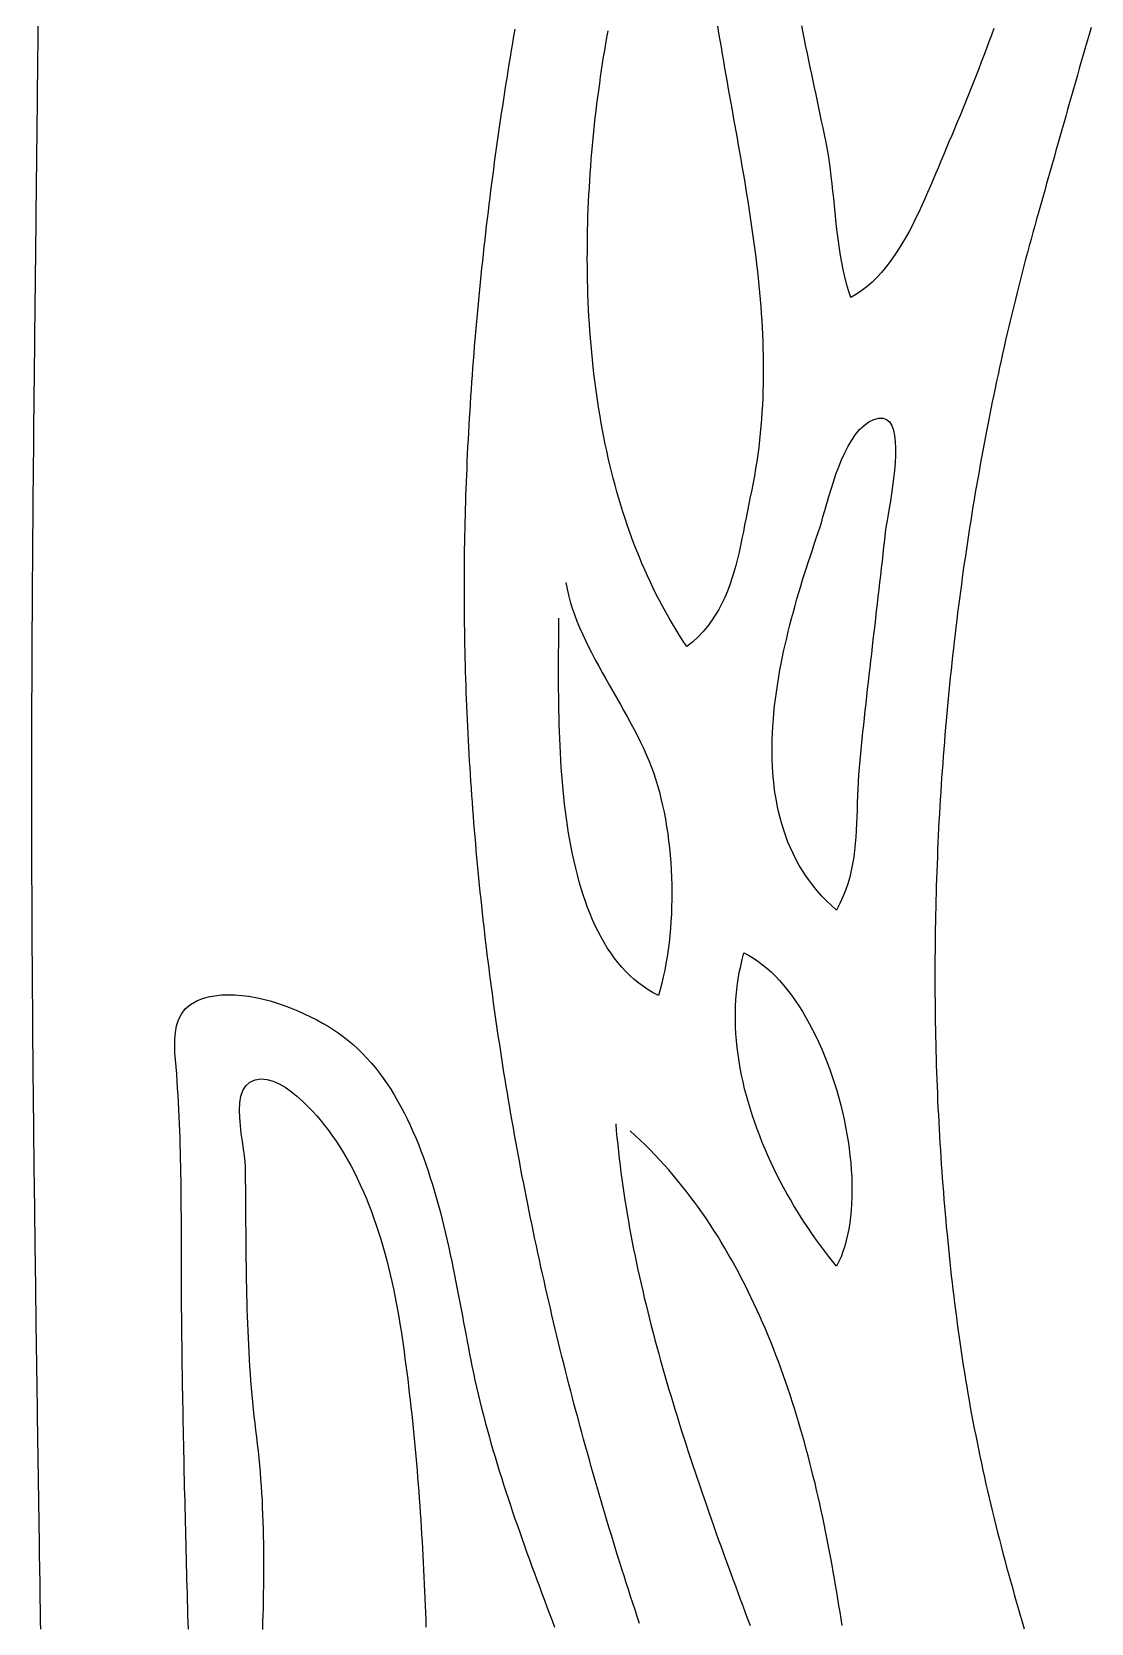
# Model space of a CAD drawing. Header units: millimetres. Extents: x 39 to 1143, y 32 to 1572.
# Drawn here: x 43.5 to 192.3, y 865.9 to 1089.4 of the extents above; entities that cross this region are included whole.
import ezdxf

# ---------------------------------------------------------------- set-up
doc = ezdxf.new("R2010")
doc.units = ezdxf.units.MM
doc.layers.add('0_0_0', color=3, linetype='Continuous')

msp = doc.modelspace()

# ---------------------------------------------------------------- linework, layer by layer
at = {"layer": '0_0_0'}
for points in [[(44.77, 865.1), (44.76, 866.1), (44.74, 867.1), (44.73, 868.1), (44.71, 869.1), (44.7, 870.1), (44.68, 871.1), (44.67, 872.1), (44.65, 873.1), (44.64, 874.1), (44.62, 875.1), (44.61, 876.1), (44.59, 877.1), (44.58, 878.1), (44.56, 879.1), (44.55, 880.09), (44.53, 881.09), (44.52, 882.09), (44.5, 883.09), (44.49, 884.09), (44.47, 885.09), (44.46, 886.09), (44.44, 887.09), (44.43, 888.09), (44.41, 889.09), (44.4, 890.09), (44.38, 891.09), (44.37, 892.09), (44.36, 893.09), (44.34, 894.09), (44.33, 895.09), (44.31, 896.09), (44.3, 897.09), (44.28, 898.09), (44.27, 899.09), (44.25, 900.09), (44.24, 901.09), (44.22, 902.09), (44.21, 903.09), (44.2, 904.09), (44.18, 905.09), (44.17, 906.09), (44.15, 907.09), (44.14, 908.09), (44.13, 909.09), (44.11, 910.09), (44.1, 911.09), (44.08, 912.09), (44.07, 913.08), (44.06, 914.08), (44.04, 915.08), (44.03, 916.08), (44.02, 917.08), (44, 918.08), (43.99, 919.08), (43.98, 920.08), (43.97, 921.08), (43.95, 922.08), (43.94, 923.08), (43.93, 924.08), (43.92, 925.08), (43.9, 926.08), (43.89, 927.08), (43.88, 928.08), (43.87, 929.08), (43.86, 930.08), (43.85, 931.08), (43.83, 932.08), (43.82, 933.08), (43.81, 934.08), (43.8, 935.08), (43.79, 936.08), (43.78, 937.07), (43.77, 938.07), (43.76, 939.07), (43.75, 940.07), (43.74, 941.07), (43.73, 942.07), (43.72, 943.07), (43.71, 944.07), (43.7, 945.07), (43.69, 946.07), (43.68, 947.07), (43.68, 948.07), (43.67, 949.07), (43.66, 950.07), (43.65, 951.07), (43.64, 952.07), (43.64, 953.07), (43.63, 954.07), (43.62, 955.07), (43.61, 956.07), (43.61, 957.07), (43.6, 958.07), (43.6, 959.07), (43.59, 960.06), (43.58, 961.06), (43.58, 962.06), (43.57, 963.06), (43.57, 964.06), (43.56, 965.06), (43.56, 966.06), (43.55, 967.06), (43.55, 968.06), (43.55, 969.06), (43.54, 970.06), (43.54, 971.06), (43.54, 972.06), (43.53, 973.06), (43.53, 974.06), (43.53, 975.06), (43.53, 976.06), (43.52, 977.06), (43.52, 978.06), (43.52, 979.06), (43.52, 980.06), (43.52, 981.06), (43.52, 982.06), (43.52, 983.06), (43.52, 984.06), (43.52, 985.07), (43.52, 986.07), (43.52, 987.07), (43.52, 988.07), (43.53, 989.07), (43.53, 990.07), (43.53, 991.07), (43.53, 992.07), (43.53, 993.07), (43.54, 994.08), (43.54, 995.08), (43.54, 996.08), (43.55, 997.08), (43.55, 998.08), (43.56, 999.08), (43.56, 1000.08), (43.56, 1001.08), (43.57, 1002.08), (43.57, 1003.09), (43.58, 1004.09), (43.58, 1005.09), (43.59, 1006.09), (43.6, 1007.09), (43.6, 1008.09), (43.61, 1009.09), (43.61, 1010.09), (43.62, 1011.1), (43.63, 1012.1), (43.63, 1013.1), (43.64, 1014.1), (43.65, 1015.1), (43.66, 1016.1), (43.66, 1017.1), (43.67, 1018.1), (43.68, 1019.1), (43.69, 1020.11), (43.7, 1021.11), (43.7, 1022.11), (43.71, 1023.11), (43.72, 1024.11), (43.73, 1025.11), (43.74, 1026.11), (43.75, 1027.11), (43.76, 1028.11), (43.77, 1029.12), (43.78, 1030.12), (43.79, 1031.12), (43.79, 1032.12), (43.8, 1033.12), (43.81, 1034.12), (43.82, 1035.12), (43.83, 1036.12), (43.84, 1037.12), (43.85, 1038.13), (43.87, 1039.13), (43.88, 1040.13), (43.89, 1041.13), (43.9, 1042.13), (43.91, 1043.13), (43.92, 1044.13), (43.93, 1045.13), (43.94, 1046.13), (43.95, 1047.13), (43.96, 1048.14), (43.97, 1049.14), (43.98, 1050.14), (43.99, 1051.14), (44, 1052.14), (44.02, 1053.14), (44.03, 1054.14), (44.04, 1055.14), (44.05, 1056.14), (44.06, 1057.14), (44.07, 1058.14), (44.08, 1059.15), (44.09, 1060.15), (44.11, 1061.15), (44.12, 1062.15), (44.13, 1063.15), (44.14, 1064.15), (44.15, 1065.15), (44.16, 1066.15), (44.17, 1067.15), (44.18, 1068.15), (44.2, 1069.15), (44.21, 1070.15), (44.22, 1071.15), (44.23, 1072.16), (44.24, 1073.16), (44.25, 1074.16), (44.26, 1075.16), (44.27, 1076.16), (44.28, 1077.16), (44.3, 1078.16), (44.31, 1079.16), (44.32, 1080.16), (44.33, 1081.16), (44.34, 1082.16), (44.35, 1083.16), (44.36, 1084.16), (44.37, 1085.16), (44.38, 1086.16), (44.39, 1087.16), (44.4, 1088.16), (44.41, 1089.16), (44.42, 1090.16)], [(128.86, 865.91), (128.54, 866.86), (128.23, 867.81), (127.92, 868.76), (127.61, 869.71), (127.3, 870.66), (126.99, 871.62), (126.69, 872.57), (126.38, 873.53), (126.08, 874.48), (125.78, 875.44), (125.49, 876.39), (125.19, 877.35), (124.9, 878.31), (124.61, 879.27), (124.32, 880.22), (124.03, 881.18), (123.75, 882.14), (123.46, 883.1), (123.18, 884.06), (122.9, 885.02), (122.63, 885.99), (122.35, 886.95), (122.08, 887.91), (121.81, 888.87), (121.54, 889.84), (121.27, 890.8), (121, 891.76), (120.74, 892.73), (120.48, 893.69), (120.22, 894.66), (119.96, 895.62), (119.7, 896.59), (119.45, 897.56), (119.2, 898.52), (118.95, 899.49), (118.7, 900.46), (118.46, 901.43), (118.21, 902.4), (117.97, 903.37), (117.73, 904.33), (117.49, 905.3), (117.26, 906.27), (117.02, 907.24), (116.79, 908.21), (116.56, 909.18), (116.34, 910.16), (116.11, 911.13), (115.89, 912.1), (115.67, 913.07), (115.45, 914.04), (115.23, 915.01), (115.01, 915.99), (114.8, 916.96), (114.59, 917.93), (114.38, 918.9), (114.17, 919.88), (113.97, 920.85), (113.76, 921.82), (113.56, 922.8), (113.36, 923.77), (113.17, 924.75), (112.97, 925.72), (112.78, 926.69), (112.59, 927.67), (112.4, 928.64), (112.21, 929.62), (112.03, 930.59), (111.85, 931.57), (111.67, 932.54), (111.49, 933.52), (111.31, 934.49), (111.14, 935.47), (110.97, 936.44), (110.8, 937.42), (110.63, 938.39), (110.47, 939.37), (110.3, 940.34), (110.14, 941.32), (109.98, 942.29), (109.82, 943.27), (109.67, 944.25), (109.52, 945.22), (109.37, 946.2), (109.22, 947.17), (109.07, 948.15), (108.93, 949.12), (108.78, 950.1), (108.64, 951.07), (108.51, 952.05), (108.37, 953.02), (108.24, 953.99), (108.11, 954.97), (107.98, 955.94), (107.85, 956.92), (107.73, 957.89), (107.6, 958.87), (107.48, 959.84), (107.36, 960.81), (107.25, 961.79), (107.13, 962.76), (107.02, 963.73), (106.91, 964.71), (106.8, 965.68), (106.7, 966.65), (106.6, 967.62), (106.5, 968.59), (106.4, 969.57), (106.3, 970.54), (106.21, 971.51), (106.11, 972.48), (106.02, 973.45), (105.94, 974.42), (105.85, 975.39), (105.77, 976.36), (105.69, 977.33), (105.61, 978.3), (105.53, 979.27), (105.46, 980.24), (105.38, 981.21), (105.31, 982.17), (105.25, 983.14), (105.18, 984.11), (105.12, 985.08), (105.06, 986.04), (105, 987.01), (104.94, 987.97), (104.89, 988.94), (104.83, 989.9), (104.78, 990.87), (104.74, 991.83), (104.69, 992.8), (104.65, 993.76), (104.61, 994.72), (104.57, 995.68), (104.53, 996.64), (104.5, 997.61), (104.47, 998.57), (104.44, 999.53), (104.41, 1000.49), (104.39, 1001.45), (104.36, 1002.4), (104.34, 1003.36), (104.32, 1004.32), (104.31, 1005.28), (104.3, 1006.23), (104.28, 1007.19), (104.28, 1008.14), (104.27, 1009.1), (104.27, 1010.05), (104.26, 1011.01), (104.26, 1011.96), (104.27, 1012.91), (104.27, 1013.86), (104.28, 1014.81), (104.29, 1015.76), (104.3, 1016.71), (104.32, 1017.66), (104.33, 1018.61), (104.35, 1019.56), (104.37, 1020.51), (104.4, 1021.45), (104.42, 1022.4), (104.45, 1023.34), (104.48, 1024.29), (104.51, 1025.23), (104.55, 1026.17), (104.59, 1027.12), (104.63, 1028.06), (104.67, 1029.07), (104.72, 1030.08), (104.77, 1031.1), (104.82, 1032.11), (104.88, 1033.12), (104.94, 1034.13), (104.99, 1035.14), (105.06, 1036.14), (105.12, 1037.15), (105.19, 1038.16), (105.25, 1039.16), (105.32, 1040.17), (105.39, 1041.17), (105.47, 1042.18), (105.55, 1043.18), (105.62, 1044.19), (105.7, 1045.19), (105.79, 1046.19), (105.87, 1047.19), (105.96, 1048.19), (106.05, 1049.19), (106.14, 1050.19), (106.23, 1051.19), (106.33, 1052.19), (106.42, 1053.19), (106.52, 1054.18), (106.62, 1055.18), (106.73, 1056.17), (106.83, 1057.17), (106.94, 1058.16), (107.05, 1059.16), (107.16, 1060.15), (107.27, 1061.15), (107.39, 1062.14), (107.51, 1063.13), (107.63, 1064.12), (107.75, 1065.11), (107.87, 1066.1), (107.99, 1067.09), (108.12, 1068.08), (108.25, 1069.07), (108.38, 1070.06), (108.51, 1071.05), (108.65, 1072.03), (108.78, 1073.02), (108.92, 1074.01), (109.06, 1074.99), (109.2, 1075.98), (109.35, 1076.97), (109.49, 1077.95), (109.64, 1078.93), (109.79, 1079.92), (109.94, 1080.9), (110.09, 1081.88), (110.25, 1082.87), (110.4, 1083.85), (110.56, 1084.83), (110.72, 1085.81), (110.88, 1086.79), (111.05, 1087.77), (111.21, 1088.75), (111.38, 1089.73)], [(139.81, 1090.15), (139.97, 1089.17), (140.13, 1088.19), (140.3, 1087.2), (140.46, 1086.22), (140.63, 1085.24), (140.8, 1084.25), (140.97, 1083.27), (141.15, 1082.29), (141.32, 1081.31), (141.5, 1080.32), (141.67, 1079.34), (141.85, 1078.36), (142.02, 1077.38), (142.2, 1076.39), (142.38, 1075.41), (142.55, 1074.43), (142.73, 1073.45), (142.9, 1072.46), (143.07, 1071.48), (143.24, 1070.5), (143.41, 1069.51), (143.58, 1068.53), (143.74, 1067.55), (143.9, 1066.57), (144.06, 1065.58), (144.21, 1064.6), (144.36, 1063.62), (144.51, 1062.63), (144.65, 1061.65), (144.79, 1060.66), (144.92, 1059.68), (145.05, 1058.7), (145.18, 1057.71), (145.3, 1056.73), (145.41, 1055.74), (145.51, 1054.76), (145.61, 1053.77), (145.71, 1052.79), (145.8, 1051.8), (145.88, 1050.81), (145.95, 1049.83), (146.01, 1048.84), (146.07, 1047.85), (146.12, 1046.87), (146.16, 1045.88), (146.19, 1044.89), (146.22, 1043.9), (146.23, 1042.92), (146.23, 1041.93), (146.23, 1040.94), (146.22, 1039.95), (146.19, 1038.96), (146.15, 1037.97), (146.11, 1036.98), (146.05, 1035.99), (145.98, 1034.99), (145.9, 1034), (145.81, 1033.01), (145.71, 1032.02), (145.59, 1031.02), (145.46, 1030.03), (145.32, 1029.04), (145.16, 1028.04), (145, 1027.05), (144.81, 1026.05), (144.62, 1025.05), (144.41, 1024.06), (144.2, 1023.08), (144, 1022.11), (143.81, 1021.13), (143.62, 1020.16), (143.44, 1019.19), (143.24, 1018.23), (143.04, 1017.27), (142.84, 1016.32), (142.61, 1015.37), (142.38, 1014.44), (142.12, 1013.52), (141.84, 1012.6), (141.53, 1011.71), (141.19, 1010.82), (140.83, 1009.96), (140.42, 1009.1), (139.98, 1008.27), (139.5, 1007.46), (138.97, 1006.67), (138.39, 1005.9), (137.76, 1005.15), (137.07, 1004.43), (136.33, 1003.73), (135.52, 1003.06), (135, 1003.84), (134.49, 1004.63), (133.99, 1005.43), (133.5, 1006.24), (133.02, 1007.05), (132.55, 1007.88), (132.09, 1008.71), (131.65, 1009.55), (131.21, 1010.39), (130.79, 1011.24), (130.38, 1012.1), (129.98, 1012.97), (129.58, 1013.84), (129.2, 1014.72), (128.83, 1015.61), (128.47, 1016.5), (128.12, 1017.4), (127.79, 1018.3), (127.46, 1019.21), (127.14, 1020.13), (126.83, 1021.05), (126.53, 1021.97), (126.24, 1022.91), (125.96, 1023.84), (125.69, 1024.78), (125.43, 1025.73), (125.17, 1026.68), (124.93, 1027.63), (124.7, 1028.59), (124.47, 1029.55), (124.26, 1030.52), (124.05, 1031.49), (123.85, 1032.46), (123.67, 1033.44), (123.49, 1034.42), (123.31, 1035.4), (123.15, 1036.39), (123, 1037.38), (122.85, 1038.37), (122.71, 1039.36), (122.58, 1040.36), (122.46, 1041.35), (122.35, 1042.35), (122.24, 1043.35), (122.14, 1044.36), (122.05, 1045.36), (121.97, 1046.37), (121.89, 1047.37), (121.82, 1048.38), (121.76, 1049.39), (121.71, 1050.4), (121.66, 1051.41), (121.62, 1052.42), (121.59, 1053.43), (121.56, 1054.44), (121.54, 1055.45), (121.53, 1056.46), (121.52, 1057.47), (121.53, 1058.48), (121.53, 1059.49), (121.55, 1060.49), (121.57, 1061.5), (121.59, 1062.5), (121.62, 1063.51), (121.66, 1064.51), (121.7, 1065.51), (121.75, 1066.51), (121.81, 1067.5), (121.87, 1068.5), (121.94, 1069.49), (122.01, 1070.48), (122.08, 1071.47), (122.17, 1072.45), (122.25, 1073.43), (122.35, 1074.41), (122.44, 1075.38), (122.55, 1076.35), (122.65, 1077.32), (122.77, 1078.28), (122.88, 1079.24), (123, 1080.2), (123.13, 1081.15), (123.26, 1082.1), (123.39, 1083.04), (123.53, 1083.98), (123.67, 1084.91), (123.82, 1085.84), (123.97, 1086.76), (124.12, 1087.68), (124.28, 1088.59), (124.44, 1089.49)], [(178.6, 1089.85), (178.26, 1088.9), (177.91, 1087.96), (177.56, 1087.01), (177.21, 1086.06), (176.85, 1085.12), (176.49, 1084.18), (176.12, 1083.24), (175.75, 1082.3), (175.38, 1081.36), (175, 1080.42), (174.63, 1079.49), (174.25, 1078.55), (173.86, 1077.62), (173.48, 1076.69), (173.09, 1075.76), (172.7, 1074.83), (172.31, 1073.91), (171.92, 1072.98), (171.52, 1072.06), (171.17, 1071.23), (170.82, 1070.38), (170.45, 1069.51), (170.08, 1068.63), (169.7, 1067.73), (169.31, 1066.82), (168.91, 1065.9), (168.5, 1064.98), (168.07, 1064.07), (167.63, 1063.15), (167.17, 1062.24), (166.7, 1061.34), (166.21, 1060.45), (165.7, 1059.59), (165.17, 1058.74), (164.62, 1057.91), (164.04, 1057.11), (163.45, 1056.34), (162.83, 1055.6), (162.18, 1054.9), (161.51, 1054.24), (160.81, 1053.62), (160.08, 1053.05), (159.32, 1052.53), (158.52, 1052.06), (158.21, 1053.03), (157.93, 1054.01), (157.68, 1054.99), (157.46, 1055.98), (157.26, 1056.97), (157.08, 1057.97), (156.92, 1058.97), (156.78, 1059.97), (156.65, 1060.97), (156.54, 1061.98), (156.43, 1062.98), (156.32, 1063.99), (156.22, 1065), (156.12, 1066.01), (156.02, 1067.02), (155.91, 1068.03), (155.79, 1069.04), (155.67, 1070.05), (155.53, 1071.05), (155.38, 1072.06), (155.2, 1073.06), (155.01, 1074.06), (154.82, 1074.97), (154.63, 1075.9), (154.43, 1076.82), (154.24, 1077.76), (154.04, 1078.69), (153.84, 1079.63), (153.64, 1080.58), (153.43, 1081.53), (153.23, 1082.48), (153.03, 1083.44), (152.83, 1084.4), (152.63, 1085.36), (152.43, 1086.33), (152.23, 1087.3), (152.03, 1088.27), (151.84, 1089.25), (151.65, 1090.23)], [(192.28, 1089.96), (192, 1089.01), (191.72, 1088.05), (191.44, 1087.1), (191.17, 1086.14), (190.89, 1085.18), (190.61, 1084.22), (190.34, 1083.27), (190.06, 1082.31), (189.79, 1081.35), (189.52, 1080.39), (189.24, 1079.43), (188.97, 1078.47), (188.7, 1077.51), (188.43, 1076.55), (188.15, 1075.59), (187.88, 1074.62), (187.61, 1073.66), (187.34, 1072.7), (187.07, 1071.74), (186.79, 1070.77), (186.52, 1069.81), (186.25, 1068.85), (185.98, 1067.88), (185.71, 1066.92), (185.43, 1065.95), (185.16, 1064.99), (184.89, 1064.02), (184.62, 1063.06), (184.35, 1062.13), (184.09, 1061.2), (183.84, 1060.27), (183.58, 1059.34), (183.33, 1058.4), (183.08, 1057.47), (182.84, 1056.53), (182.59, 1055.59), (182.35, 1054.64), (182.11, 1053.7), (181.87, 1052.76), (181.63, 1051.81), (181.4, 1050.86), (181.17, 1049.91), (180.94, 1048.96), (180.72, 1048), (180.49, 1047.05), (180.27, 1046.09), (180.05, 1045.13), (179.84, 1044.17), (179.62, 1043.21), (179.41, 1042.25), (179.2, 1041.28), (179, 1040.32), (178.79, 1039.35), (178.59, 1038.38), (178.39, 1037.41), (178.19, 1036.44), (178, 1035.47), (177.81, 1034.49), (177.62, 1033.52), (177.43, 1032.54), (177.24, 1031.56), (177.06, 1030.58), (176.88, 1029.6), (176.7, 1028.62), (176.53, 1027.64), (176.35, 1026.66), (176.18, 1025.67), (176.01, 1024.69), (175.85, 1023.7), (175.68, 1022.71), (175.52, 1021.72), (175.36, 1020.73), (175.21, 1019.74), (175.05, 1018.75), (174.9, 1017.76), (174.75, 1016.76), (174.61, 1015.77), (174.46, 1014.77), (174.32, 1013.78), (174.18, 1012.78), (174.05, 1011.78), (173.91, 1010.78), (173.78, 1009.78), (173.65, 1008.78), (173.52, 1007.78), (173.4, 1006.78), (173.28, 1005.78), (173.16, 1004.78), (173.04, 1003.77), (172.93, 1002.77), (172.81, 1001.77), (172.7, 1000.76), (172.6, 999.75), (172.49, 998.75), (172.39, 997.74), (172.29, 996.73), (172.19, 995.73), (172.1, 994.72), (172.01, 993.71), (171.91, 992.7), (171.83, 991.69), (171.74, 990.68), (171.66, 989.67), (171.58, 988.66), (171.5, 987.65), (171.43, 986.64), (171.35, 985.63), (171.28, 984.62), (171.22, 983.61), (171.15, 982.6), (171.09, 981.59), (171.03, 980.58), (170.97, 979.57), (170.91, 978.56), (170.86, 977.54), (170.81, 976.53), (170.76, 975.52), (170.72, 974.51), (170.68, 973.5), (170.64, 972.49), (170.6, 971.48), (170.56, 970.46), (170.53, 969.45), (170.5, 968.44), (170.47, 967.43), (170.45, 966.42), (170.42, 965.41), (170.4, 964.4), (170.39, 963.39), (170.37, 962.38), (170.36, 961.37), (170.35, 960.36), (170.34, 959.36), (170.34, 958.35), (170.33, 957.34), (170.33, 956.33), (170.34, 955.33), (170.34, 954.32), (170.35, 953.31), (170.36, 952.31), (170.37, 951.3), (170.39, 950.3), (170.41, 949.3), (170.43, 948.29), (170.45, 947.29), (170.47, 946.29), (170.5, 945.29), (170.53, 944.29), (170.57, 943.29), (170.6, 942.29), (170.64, 941.29), (170.68, 940.29), (170.72, 939.3), (170.77, 938.3), (170.82, 937.31), (170.87, 936.31), (170.92, 935.32), (170.98, 934.33), (171.04, 933.34), (171.1, 932.35), (171.16, 931.36), (171.23, 930.37), (171.3, 929.38), (171.37, 928.4), (171.44, 927.41), (171.52, 926.43), (171.6, 925.45), (171.68, 924.46), (171.77, 923.48), (171.85, 922.5), (171.94, 921.53), (172.04, 920.55), (172.13, 919.57), (172.23, 918.6), (172.33, 917.63), (172.43, 916.65), (172.54, 915.68), (172.64, 914.71), (172.76, 913.75), (172.87, 912.78), (172.98, 911.82), (173.1, 910.85), (173.22, 909.89), (173.35, 908.93), (173.47, 907.97), (173.6, 907.01), (173.73, 906.06), (173.87, 905.07), (174.02, 904.09), (174.16, 903.11), (174.32, 902.12), (174.47, 901.14), (174.63, 900.16), (174.8, 899.17), (174.96, 898.19), (175.14, 897.21), (175.31, 896.23), (175.49, 895.25), (175.68, 894.27), (175.87, 893.29), (176.06, 892.31), (176.26, 891.34), (176.46, 890.36), (176.66, 889.38), (176.87, 888.41), (177.08, 887.43), (177.29, 886.45), (177.51, 885.48), (177.73, 884.51), (177.96, 883.53), (178.19, 882.56), (178.42, 881.59), (178.66, 880.62), (178.9, 879.64), (179.14, 878.67), (179.39, 877.71), (179.64, 876.74), (179.89, 875.77), (180.15, 874.8), (180.41, 873.83), (180.67, 872.87), (180.94, 871.9), (181.21, 870.94), (181.48, 869.97), (181.75, 869.01), (182.03, 868.05), (182.31, 867.09), (182.6, 866.12), (182.89, 865.16)], [(118.52, 1012.06), (118.69, 1011.16), (118.89, 1010.26), (119.14, 1009.35), (119.42, 1008.45), (119.73, 1007.55), (120.07, 1006.64), (120.45, 1005.74), (120.84, 1004.83), (121.26, 1003.93), (121.71, 1003.02), (122.17, 1002.12), (122.64, 1001.22), (123.13, 1000.31), (123.63, 999.41), (124.13, 998.51), (124.64, 997.61), (125.15, 996.72), (125.66, 995.82), (126.17, 994.93), (126.67, 994.04), (127.17, 993.16), (127.65, 992.28), (128.12, 991.4), (128.57, 990.52), (129.01, 989.65), (129.42, 988.78), (129.81, 987.92), (130.17, 987.06), (130.5, 986.22), (130.81, 985.36), (131.1, 984.47), (131.38, 983.57), (131.64, 982.65), (131.87, 981.71), (132.1, 980.76), (132.3, 979.79), (132.49, 978.81), (132.66, 977.82), (132.81, 976.81), (132.94, 975.8), (133.06, 974.78), (133.16, 973.76), (133.24, 972.73), (133.3, 971.69), (133.35, 970.66), (133.38, 969.62), (133.39, 968.59), (133.39, 967.56), (133.37, 966.53), (133.33, 965.5), (133.27, 964.48), (133.2, 963.47), (133.11, 962.47), (133, 961.47), (132.87, 960.49), (132.73, 959.52), (132.57, 958.57), (132.4, 957.63), (132.2, 956.71), (131.99, 955.8), (131.77, 954.92), (131.52, 954.06), (130.79, 954.44), (130.08, 954.86), (129.4, 955.31), (128.75, 955.8), (128.11, 956.31), (127.51, 956.86), (126.92, 957.44), (126.36, 958.05), (125.82, 958.69), (125.3, 959.35), (124.81, 960.05), (124.33, 960.76), (123.88, 961.5), (123.45, 962.27), (123.03, 963.06), (122.64, 963.86), (122.26, 964.69), (121.91, 965.54), (121.57, 966.41), (121.25, 967.29), (120.94, 968.19), (120.66, 969.11), (120.39, 970.04), (120.13, 970.99), (119.89, 971.94), (119.66, 972.91), (119.45, 973.89), (119.26, 974.88), (119.07, 975.88), (118.9, 976.88), (118.74, 977.89), (118.6, 978.91), (118.46, 979.93), (118.34, 980.95), (118.23, 981.98), (118.12, 983.01), (118.03, 984.04), (117.95, 985.07), (117.87, 986.1), (117.8, 987.12), (117.75, 988.14), (117.69, 989.16), (117.65, 990.17), (117.61, 991.18), (117.58, 992.18), (117.55, 993.17), (117.53, 994.15), (117.52, 995.12), (117.51, 996.08), (117.5, 997.02), (117.49, 997.96), (117.49, 998.87), (117.49, 999.78), (117.49, 1000.67), (117.5, 1001.54), (117.5, 1002.39), (117.51, 1003.22), (117.51, 1004.03), (117.52, 1004.82), (117.52, 1005.59), (117.52, 1006.34), (117.52, 1007.06)], [(66.67, 953.31), (67.49, 953.63), (68.34, 953.87), (69.23, 954.04), (70.14, 954.14), (71.08, 954.18), (72.05, 954.16), (73.02, 954.08), (74.01, 953.96), (75, 953.78), (76, 953.56), (77, 953.3), (77.98, 953), (78.96, 952.66), (79.92, 952.3), (80.86, 951.92), (81.78, 951.51), (82.67, 951.09), (83.52, 950.65), (84.34, 950.2), (85.12, 949.75), (85.84, 949.29), (86.52, 948.84), (87.25, 948.31), (87.96, 947.75), (88.64, 947.17), (89.31, 946.56), (89.95, 945.93), (90.57, 945.28), (91.18, 944.6), (91.76, 943.9), (92.33, 943.18), (92.87, 942.44), (93.4, 941.68), (93.92, 940.9), (94.41, 940.1), (94.89, 939.29), (95.35, 938.46), (95.8, 937.61), (96.23, 936.75), (96.64, 935.88), (97.04, 934.99), (97.43, 934.09), (97.81, 933.18), (98.17, 932.26), (98.51, 931.32), (98.85, 930.38), (99.17, 929.44), (99.48, 928.48), (99.79, 927.52), (100.08, 926.55), (100.36, 925.58), (100.63, 924.6), (100.89, 923.62), (101.14, 922.64), (101.38, 921.65), (101.62, 920.67), (101.85, 919.68), (102.07, 918.7), (102.28, 917.72), (102.49, 916.74), (102.69, 915.76), (102.89, 914.79), (103.08, 913.82), (103.27, 912.86), (103.45, 911.9), (103.63, 910.96), (103.81, 910.02), (103.98, 909.09), (104.16, 908.16), (104.32, 907.25), (104.49, 906.35), (104.66, 905.47), (104.83, 904.59), (104.99, 903.73), (105.16, 902.89), (105.33, 902.06), (105.53, 901.06), (105.75, 900.07), (105.97, 899.08), (106.2, 898.09), (106.44, 897.11), (106.68, 896.12), (106.93, 895.14), (107.19, 894.16), (107.45, 893.18), (107.72, 892.21), (108, 891.23), (108.28, 890.26), (108.57, 889.29), (108.86, 888.32), (109.16, 887.35), (109.46, 886.38), (109.77, 885.42), (110.08, 884.45), (110.4, 883.49), (110.72, 882.53), (111.04, 881.57), (111.37, 880.61), (111.7, 879.65), (112.03, 878.7), (112.37, 877.74), (112.71, 876.78), (113.05, 875.83), (113.4, 874.88), (113.74, 873.92), (114.09, 872.97), (114.44, 872.02), (114.79, 871.07), (115.15, 870.12), (115.5, 869.17), (115.86, 868.22), (116.21, 867.27), (116.57, 866.32), (116.93, 865.37)], [(65.5, 865.08), (65.47, 866.08), (65.44, 867.08), (65.42, 868.08), (65.39, 869.08), (65.36, 870.08), (65.33, 871.07), (65.31, 872.07), (65.28, 873.07), (65.25, 874.07), (65.23, 875.07), (65.2, 876.07), (65.18, 877.07), (65.15, 878.07), (65.13, 879.06), (65.1, 880.06), (65.08, 881.06), (65.05, 882.06), (65.03, 883.06), (65, 884.06), (64.98, 885.06), (64.96, 886.06), (64.93, 887.06), (64.91, 888.06), (64.89, 889.05), (64.87, 890.05), (64.85, 891.05), (64.83, 892.05), (64.81, 893.05), (64.79, 894.05), (64.77, 895.05), (64.75, 896.05), (64.73, 897.05), (64.71, 898.05), (64.7, 899.05), (64.68, 900.05), (64.67, 901.05), (64.65, 902.05), (64.64, 903.05), (64.63, 904.05), (64.61, 905.05), (64.6, 906.05), (64.59, 907.05), (64.58, 908.05), (64.57, 909.05), (64.56, 910.05), (64.55, 911.05), (64.55, 912.05), (64.54, 913.05), (64.54, 914.05), (64.53, 915.05), (64.53, 916.05), (64.53, 917.06), (64.52, 918.06), (64.52, 919.06), (64.52, 920.07), (64.52, 921.07), (64.52, 922.08), (64.52, 923.08), (64.51, 924.08), (64.51, 925.09), (64.5, 926.09), (64.49, 927.09), (64.48, 928.09), (64.46, 929.08), (64.44, 930.08), (64.42, 931.08), (64.4, 932.08), (64.37, 933.07), (64.34, 934.07), (64.3, 935.07), (64.27, 936.06), (64.22, 937.06), (64.17, 938.06), (64.12, 939.06), (64.06, 940.05), (64, 941.05), (63.93, 942.05), (63.86, 943.05), (63.78, 944.06), (63.69, 945.06), (63.62, 946), (63.58, 946.97), (63.59, 947.93), (63.68, 948.88), (63.85, 949.8), (64.12, 950.67), (64.52, 951.47), (65.07, 952.19), (65.78, 952.81), (66.67, 953.31)], [(75.95, 865.06), (75.98, 866.07), (76, 867.08), (76.03, 868.09), (76.04, 869.1), (76.06, 870.12), (76.08, 871.13), (76.09, 872.14), (76.09, 873.15), (76.09, 874.15), (76.09, 875.16), (76.09, 876.17), (76.08, 877.18), (76.06, 878.18), (76.04, 879.18), (76.01, 880.19), (75.97, 881.19), (75.93, 882.19), (75.89, 883.18), (75.83, 884.18), (75.77, 885.17), (75.7, 886.16), (75.62, 887.15), (75.54, 888.14), (75.44, 889.12), (75.34, 890.1), (75.22, 891.08), (75.1, 892.06), (74.97, 893.04), (74.86, 894.03), (74.75, 895.02), (74.64, 896.01), (74.55, 897), (74.45, 897.99), (74.37, 898.99), (74.29, 899.98), (74.22, 900.98), (74.15, 901.98), (74.09, 902.98), (74.03, 903.98), (73.98, 904.99), (73.93, 905.99), (73.89, 906.99), (73.85, 908), (73.81, 909.01), (73.78, 910.01), (73.75, 911.02), (73.73, 912.02), (73.7, 913.03), (73.68, 914.04), (73.67, 915.04), (73.65, 916.05), (73.64, 917.06), (73.62, 918.06), (73.61, 919.07), (73.6, 920.07), (73.6, 921.08), (73.59, 922.08), (73.58, 923.08), (73.57, 924.08), (73.57, 925.08), (73.56, 926.08), (73.55, 927.08), (73.54, 928.07), (73.53, 929.07), (73.52, 930.06), (73.48, 930.76), (73.38, 931.6), (73.24, 932.56), (73.09, 933.59), (72.94, 934.68), (72.81, 935.8), (72.72, 936.91), (72.69, 937.99), (72.74, 939), (72.89, 939.93), (73.16, 940.74), (73.57, 941.41), (74.13, 941.9)], [(74.13, 941.9), (74.9, 942.23), (75.7, 942.35), (76.54, 942.28), (77.39, 942.04), (78.24, 941.67), (79.09, 941.18), (79.93, 940.59), (80.74, 939.94), (81.51, 939.25), (82.24, 938.54), (82.92, 937.83), (83.52, 937.16), (84.05, 936.55), (84.48, 936.01), (85.09, 935.24), (85.67, 934.44), (86.24, 933.63), (86.78, 932.8), (87.31, 931.96), (87.81, 931.09), (88.3, 930.22), (88.77, 929.33), (89.22, 928.42), (89.65, 927.51), (90.06, 926.58), (90.46, 925.65), (90.84, 924.7), (91.21, 923.74), (91.56, 922.78), (91.89, 921.81), (92.21, 920.83), (92.52, 919.85), (92.81, 918.87), (93.09, 917.88), (93.36, 916.88), (93.61, 915.89), (93.85, 914.89), (94.08, 913.9), (94.29, 912.9), (94.5, 911.91), (94.69, 910.91), (94.87, 909.93), (95.05, 908.94), (95.21, 907.96), (95.37, 906.99), (95.52, 906.02), (95.65, 905.06), (95.79, 904.09), (95.92, 903.11), (96.05, 902.14), (96.17, 901.17), (96.3, 900.19), (96.41, 899.21), (96.53, 898.23), (96.64, 897.25), (96.75, 896.27), (96.86, 895.29), (96.96, 894.31), (97.06, 893.32), (97.16, 892.34), (97.26, 891.35), (97.35, 890.37), (97.44, 889.38), (97.53, 888.39), (97.61, 887.4), (97.69, 886.41), (97.77, 885.41), (97.85, 884.42), (97.92, 883.43), (97.99, 882.43), (98.06, 881.43), (98.13, 880.44), (98.19, 879.44), (98.26, 878.44), (98.32, 877.44), (98.37, 876.44), (98.43, 875.44), (98.48, 874.44), (98.53, 873.44), (98.58, 872.43), (98.63, 871.43), (98.67, 870.43), (98.71, 869.42), (98.75, 868.42), (98.79, 867.41), (98.83, 866.4), (98.86, 865.4)], [(125.52, 936.06), (125.6, 935.09), (125.69, 934.11), (125.79, 933.14), (125.89, 932.17), (126, 931.19), (126.12, 930.22), (126.24, 929.24), (126.37, 928.26), (126.51, 927.29), (126.65, 926.31), (126.8, 925.33), (126.96, 924.35), (127.12, 923.37), (127.29, 922.39), (127.47, 921.41), (127.65, 920.43), (127.84, 919.45), (128.03, 918.47), (128.23, 917.49), (128.43, 916.51), (128.64, 915.53), (128.86, 914.55), (129.08, 913.57), (129.3, 912.59), (129.53, 911.61), (129.77, 910.63), (130.01, 909.65), (130.25, 908.67), (130.5, 907.69), (130.76, 906.71), (131.02, 905.73), (131.28, 904.75), (131.55, 903.77), (131.82, 902.8), (132.09, 901.82), (132.37, 900.84), (132.65, 899.87), (132.94, 898.9), (133.23, 897.92), (133.52, 896.95), (133.82, 895.98), (134.12, 895.01), (134.42, 894.04), (134.72, 893.07), (135.03, 892.1), (135.34, 891.13), (135.66, 890.17), (135.97, 889.2), (136.29, 888.24), (136.61, 887.28), (136.93, 886.32), (137.26, 885.36), (137.59, 884.4), (137.92, 883.45), (138.25, 882.49), (138.58, 881.54), (138.91, 880.59), (139.25, 879.64), (139.59, 878.69), (139.92, 877.74), (140.26, 876.8), (140.6, 875.85), (140.94, 874.91), (141.29, 873.97), (141.63, 873.04), (141.97, 872.1), (142.32, 871.17), (142.66, 870.24), (143, 869.31), (143.35, 868.38), (143.69, 867.46), (144.04, 866.54), (144.38, 865.62)], [(157.3, 865.64), (157.15, 866.57), (157.01, 867.5), (156.86, 868.44), (156.71, 869.37), (156.56, 870.31), (156.4, 871.26), (156.24, 872.2), (156.07, 873.15), (155.9, 874.1), (155.73, 875.05), (155.55, 876), (155.36, 876.96), (155.18, 877.92), (154.98, 878.87), (154.79, 879.83), (154.58, 880.79), (154.38, 881.75), (154.17, 882.71), (153.95, 883.67), (153.73, 884.63), (153.5, 885.59), (153.26, 886.55), (153.02, 887.51), (152.78, 888.47), (152.53, 889.43), (152.27, 890.39), (152.01, 891.34), (151.74, 892.3), (151.47, 893.25), (151.19, 894.2), (150.9, 895.15), (150.6, 896.1), (150.3, 897.05), (150, 897.99), (149.68, 898.93), (149.36, 899.87), (149.03, 900.8), (148.7, 901.74), (148.36, 902.66), (148.01, 903.59), (147.65, 904.51), (147.28, 905.43), (146.91, 906.34), (146.53, 907.25), (146.14, 908.16), (145.75, 909.06), (145.34, 909.95), (144.93, 910.84), (144.51, 911.73), (144.08, 912.61), (143.64, 913.48), (143.2, 914.35), (142.74, 915.22), (142.28, 916.08), (141.81, 916.93), (141.32, 917.77), (140.83, 918.61), (140.33, 919.44), (139.83, 920.27), (139.31, 921.09), (138.78, 921.9), (138.24, 922.7), (137.69, 923.5), (137.14, 924.29), (136.57, 925.07), (135.99, 925.84), (135.4, 926.6), (134.81, 927.36), (134.2, 928.1), (133.58, 928.84), (132.95, 929.57), (132.31, 930.29), (131.66, 931), (131, 931.7), (130.33, 932.39), (129.64, 933.08), (128.95, 933.75), (128.24, 934.41), (127.52, 935.06)]]:
    msp.add_lwpolyline(points, dxfattribs=at)
for points in [[(156.52, 966.06), (155.81, 966.7), (155.12, 967.36), (154.47, 968.03), (153.85, 968.72), (153.27, 969.43), (152.72, 970.15), (152.2, 970.89), (151.71, 971.65), (151.25, 972.42), (150.82, 973.2), (150.42, 973.99), (150.05, 974.8), (149.7, 975.62), (149.39, 976.45), (149.1, 977.3), (148.83, 978.15), (148.6, 979.01), (148.38, 979.89), (148.19, 980.77), (148.03, 981.66), (147.88, 982.56), (147.76, 983.46), (147.66, 984.38), (147.58, 985.3), (147.53, 986.22), (147.49, 987.15), (147.47, 988.09), (147.47, 989.03), (147.49, 989.97), (147.53, 990.92), (147.58, 991.87), (147.65, 992.82), (147.73, 993.77), (147.83, 994.73), (147.95, 995.68), (148.07, 996.64), (148.21, 997.6), (148.37, 998.55), (148.53, 999.5), (148.71, 1000.45), (148.9, 1001.4), (149.09, 1002.35), (149.3, 1003.29), (149.52, 1004.23), (149.74, 1005.16), (149.97, 1006.09), (150.21, 1007.01), (150.46, 1007.93), (150.71, 1008.84), (150.96, 1009.74), (151.22, 1010.64), (151.49, 1011.53), (151.76, 1012.41), (152.03, 1013.28), (152.3, 1014.13), (152.57, 1014.98), (152.85, 1015.82), (153.13, 1016.65), (153.4, 1017.46), (153.68, 1018.27), (153.95, 1019.06), (154.16, 1019.71), (154.39, 1020.45), (154.62, 1021.28), (154.88, 1022.18), (155.15, 1023.14), (155.44, 1024.13), (155.75, 1025.16), (156.08, 1026.2), (156.44, 1027.25), (156.83, 1028.28), (157.24, 1029.3), (157.68, 1030.27), (158.15, 1031.2), (158.66, 1032.06), (159.2, 1032.84), (159.77, 1033.53), (160.39, 1034.12), (161.04, 1034.59), (161.74, 1034.94), (162.48, 1035.14), (163.07, 1035.14), (163.56, 1034.96), (163.96, 1034.6), (164.27, 1034.1), (164.5, 1033.46), (164.66, 1032.7), (164.76, 1031.84), (164.8, 1030.9), (164.8, 1029.89), (164.74, 1028.84), (164.66, 1027.76), (164.54, 1026.66), (164.4, 1025.56), (164.25, 1024.49), (164.09, 1023.46), (163.93, 1022.48), (163.77, 1021.58), (163.63, 1020.77), (163.51, 1020.07), (163.42, 1019.49), (163.36, 1019.06), (163.25, 1018.06), (163.14, 1017.05), (163.03, 1016.05), (162.91, 1015.05), (162.8, 1014.05), (162.69, 1013.05), (162.57, 1012.05), (162.46, 1011.05), (162.34, 1010.05), (162.23, 1009.06), (162.11, 1008.06), (161.99, 1007.06), (161.88, 1006.06), (161.76, 1005.06), (161.64, 1004.06), (161.53, 1003.06), (161.41, 1002.06), (161.3, 1001.06), (161.18, 1000.07), (161.07, 999.07), (160.96, 998.07), (160.84, 997.07), (160.73, 996.07), (160.62, 995.07), (160.51, 994.07), (160.41, 993.07), (160.3, 992.07), (160.19, 991.07), (160.09, 990.07), (159.99, 989.06), (159.89, 988.06), (159.79, 987.06), (159.69, 986.06), (159.61, 985.05), (159.54, 984.06), (159.49, 983.07), (159.46, 982.08), (159.42, 981.11), (159.4, 980.14), (159.37, 979.17), (159.33, 978.21), (159.29, 977.25), (159.23, 976.3), (159.16, 975.36), (159.06, 974.41), (158.94, 973.47), (158.78, 972.54), (158.6, 971.61), (158.37, 970.68), (158.1, 969.75), (157.79, 968.82), (157.42, 967.9), (157, 966.98)], [(143.52, 960.06), (144.18, 959.72), (144.84, 959.33), (145.48, 958.91), (146.1, 958.44), (146.72, 957.93), (147.33, 957.38), (147.93, 956.8), (148.51, 956.18), (149.08, 955.53), (149.64, 954.84), (150.19, 954.13), (150.72, 953.38), (151.24, 952.61), (151.74, 951.81), (152.23, 950.99), (152.7, 950.14), (153.16, 949.27), (153.61, 948.38), (154.03, 947.47), (154.45, 946.54), (154.84, 945.6), (155.22, 944.64), (155.58, 943.68), (155.92, 942.69), (156.24, 941.7), (156.55, 940.71), (156.84, 939.7), (157.11, 938.69), (157.35, 937.67), (157.58, 936.66), (157.79, 935.64), (157.98, 934.62), (158.14, 933.6), (158.29, 932.59), (158.41, 931.59), (158.52, 930.59), (158.59, 929.59), (158.65, 928.61), (158.68, 927.64), (158.69, 926.68), (158.68, 925.74), (158.64, 924.81), (158.58, 923.9), (158.49, 923.01), (158.38, 922.13), (158.24, 921.28), (158.08, 920.45), (157.89, 919.65), (157.67, 918.87), (157.42, 918.12), (157.15, 917.4), (156.85, 916.72), (156.52, 916.06), (155.95, 916.76), (155.38, 917.48), (154.82, 918.21), (154.26, 918.96), (153.7, 919.72), (153.16, 920.5), (152.62, 921.29), (152.08, 922.09), (151.56, 922.9), (151.04, 923.72), (150.54, 924.56), (150.04, 925.41), (149.55, 926.26), (149.08, 927.13), (148.61, 928), (148.16, 928.89), (147.72, 929.78), (147.3, 930.68), (146.88, 931.59), (146.48, 932.5), (146.1, 933.43), (145.73, 934.35), (145.38, 935.29), (145.04, 936.23), (144.72, 937.17), (144.42, 938.12), (144.14, 939.07), (143.87, 940.02), (143.62, 940.98), (143.39, 941.94), (143.19, 942.9), (143, 943.87), (142.84, 944.83), (142.69, 945.8), (142.57, 946.76), (142.47, 947.73), (142.4, 948.7), (142.35, 949.66), (142.32, 950.62), (142.32, 951.58), (142.34, 952.54), (142.39, 953.49), (142.47, 954.45), (142.58, 955.39), (142.71, 956.34), (142.87, 957.28), (143.06, 958.21), (143.28, 959.14)]]:
    msp.add_lwpolyline(points, close=True, dxfattribs=at)

doc.saveas('drawing.dxf')
